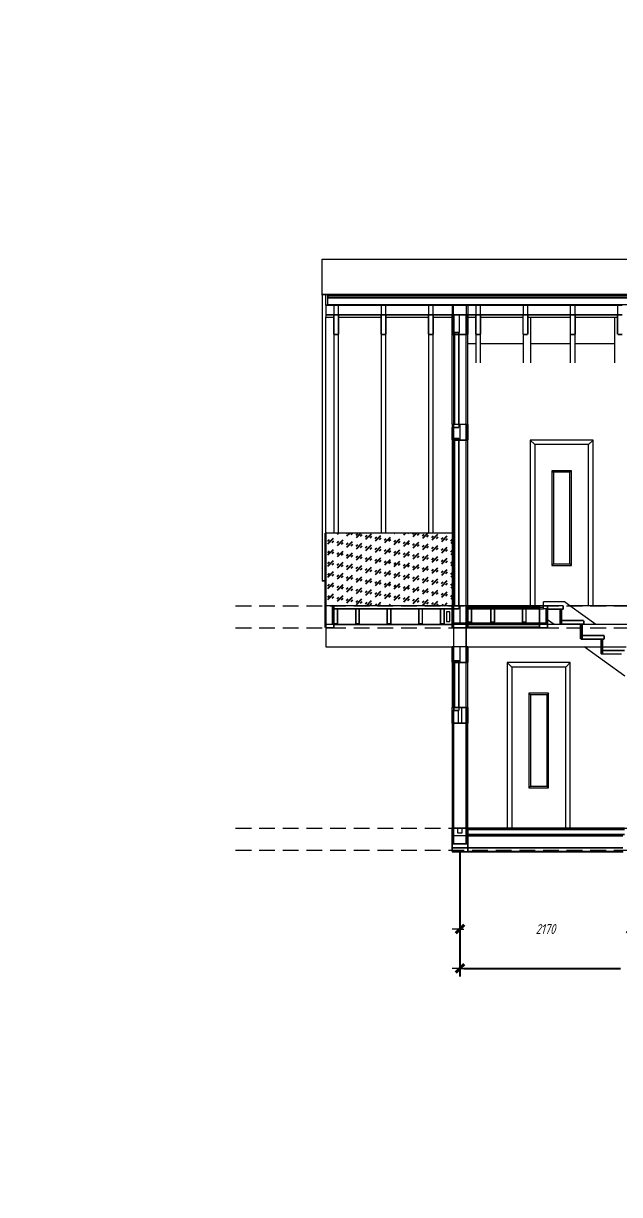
# Model space of a CAD drawing. Header units: millimetres. Extents: x 0 to 6720, y 0 to 297.
# Drawn here: x 5863.4 to 6014.7, y 0 to 297 of the extents above; entities that cross this region are included whole.
import ezdxf

# ---------------------------------------------------------------- set-up
doc = ezdxf.new("R2010")
doc.units = ezdxf.units.MM
for name, pattern in [('K5LT32768', [0]), ('K5LT_BASIC', [0]), ('K5LT_DASHED', [6, 4, -2]), ('K5LT_THIN', [0])]:
    doc.linetypes.add(name, pattern=pattern)
doc.layers.add('Системный слой', color=7, linetype='Continuous')
doc.styles.add('KDIMTEXTSTYLE', font='GOST_AU.SHX', dxfattribs={"width": 0.96, "oblique": 15, "height": 5})
doc.styles.add('KTEXTSTYLE', font='GOST_AU.SHX', dxfattribs={"width": 0.96, "height": 5})
doc.dimstyles.new('KDIMSTYLE (0.02)', dxfattribs={"dimtxt": 5, "dimasz": 1, "dimexe": 2, "dimexo": 0, "dimgap": 1, "dimtad": 1, "dimlfac": 50, "dimtxsty": 'KDIMTEXTSTYLE', "dimsah": 1, "dimcen": 0, "dimdle": 1, "dimadec": 0, "dimazin": 0, "dimtfac": 0.667, "dimtmove": 0, "dimatfit": 3, "dimfxl": 0, "dimtvp": 1, "dimtolj": 1, "dimtzin": 0, "dimarcsym": 0})

# ---------------------------------------------------------------- blocks, each defined once
blk = doc.blocks.new('U94')
at = {"layer": 'Системный слой', "color": 7, "linetype": 'K5LT_THIN', "lineweight": 18}
for p, q in [((6252.66, 92.94), (6252.66, 99.94)), ((6252.66, 99.94), (6264.19, 99.94)), ((6247.42, 92.94), (6254.66, 92.94))]:
    blk.add_line(p, q, dxfattribs=at)
at = {"layer": 'Системный слой', "color": 5, "linetype": 'K5LT_BASIC', "lineweight": 40}
for p, q in [((6249.66, 95.94), (6252.66, 92.94)), ((6252.66, 92.94), (6255.66, 95.94))]:
    blk.add_line(p, q, dxfattribs=at)
blk = doc.blocks.new('U95')
at = {"layer": 'Системный слой', "color": 7, "linetype": 'K5LT_THIN', "lineweight": 18}
for p, q in [((6250.07, 87.34), (6255.99, 87.34)), ((6253.99, 87.34), (6253.99, 80.34)), ((6253.99, 80.34), (6266.83, 80.34))]:
    blk.add_line(p, q, dxfattribs=at)
at = {"layer": 'Системный слой', "color": 5, "linetype": 'K5LT_BASIC', "lineweight": 40}
for p, q in [((6253.99, 87.34), (6250.99, 84.34)), ((6256.99, 84.34), (6253.99, 87.34))]:
    blk.add_line(p, q, dxfattribs=at)
blk = doc.blocks.new('U96')
at = {"layer": 'Системный слой', "color": 7, "linetype": 'K5LT_THIN', "lineweight": 18}
for p, q in [((6252.66, 149.34), (6252.66, 156.34)), ((6252.66, 156.34), (6265.38, 156.34)), ((6247.42, 149.34), (6254.66, 149.34))]:
    blk.add_line(p, q, dxfattribs=at)
at = {"layer": 'Системный слой', "color": 5, "linetype": 'K5LT_BASIC', "lineweight": 40}
for p, q in [((6249.66, 152.34), (6252.66, 149.34)), ((6252.66, 149.34), (6255.66, 152.34))]:
    blk.add_line(p, q, dxfattribs=at)
blk = doc.blocks.new('U97')
at = {"layer": 'Системный слой', "color": 7, "linetype": 'K5LT_THIN', "lineweight": 18}
for p, q in [((6250.07, 143.74), (6255.99, 143.74)), ((6253.99, 143.74), (6253.99, 136.74)), ((6253.99, 136.74), (6266.5, 136.74))]:
    blk.add_line(p, q, dxfattribs=at)
at = {"layer": 'Системный слой', "color": 5, "linetype": 'K5LT_BASIC', "lineweight": 40}
for p, q in [((6253.99, 143.74), (6250.99, 140.74)), ((6256.99, 140.74), (6253.99, 143.74))]:
    blk.add_line(p, q, dxfattribs=at)
blk = doc.blocks.new('U93')
at = {"layer": 'Системный слой', "color": 7, "linetype": 'K5LT_DASHED', "lineweight": 18}
for p, q in [((5917.25, 149.34), (6257.25, 149.34)), ((5917.25, 143.74), (6257.25, 143.74)), ((5917.25, 92.94), (6257.25, 92.94)), ((5917.25, 87.34), (6257.25, 87.34))]:
    blk.add_line(p, q, dxfattribs=at)
at = {"layer": 'Системный слой'}
for name in ['U96', 'U97', 'U94', 'U95']:
    blk.add_blockref(name, (0, 0), dxfattribs=at)
blk = doc.blocks.new('U99')
at = {"layer": 'Системный слой', "color": 7, "linetype": 'K5LT32768', "lineweight": 18}
for p, q in [((5939.18, 237.18), (6200.98, 237.18)), ((5939.18, 228.27), (5939.18, 237.18)), ((5939.18, 228.02), (5939.18, 155.75)), ((5940.18, 225.55), (5940.18, 228.27)), ((5940.68, 228.02), (5940.68, 228.27)), ((5940.68, 225.67), (5940.68, 227.4)), ((5940.18, 223.08), (5940.18, 222.54)), ((5942.18, 225.55), (5942.18, 223.08)), ((5943.38, 223.08), (5943.38, 225.55)), ((5954.18, 225.55), (5954.18, 223.08)), ((5955.38, 223.08), (5955.38, 225.55)), ((5966.18, 225.55), (5966.18, 223.08)), ((5967.38, 223.08), (5967.38, 225.55)), ((5972.18, 225.55), (5972.18, 223.08)), ((5972.58, 223.08), (5972.58, 225.55)), ((5972.7, 218.63), (5972.7, 223.08)), ((5973.94, 223.08), (5973.94, 218.63)), ((5975.78, 225.55), (5975.78, 223.08)), ((5976.18, 225.55), (5976.18, 223.08)), ((5978.18, 225.55), (5978.18, 223.08)), ((5979.38, 223.08), (5979.38, 225.55)), ((5990.18, 225.55), (5990.18, 223.08)), ((5991.38, 223.08), (5991.38, 225.55)), ((6002.18, 225.55), (6002.18, 223.08)), ((6003.38, 223.08), (6003.38, 225.55)), ((6014.18, 225.55), (6014.18, 223.08)), ((5940.18, 222.54), (5942.18, 222.54)), ((5940.18, 167.74), (5940.18, 222.54)), ((5943.38, 222.54), (5954.18, 222.54)), ((5955.38, 222.54), (5966.18, 222.54)), ((5967.38, 222.54), (5972.18, 222.54)), ((5976.18, 222.54), (5978.18, 222.54)), ((5979.38, 222.54), (5990.18, 222.54)), ((5991.38, 222.54), (5992.18, 222.54)), ((5992.18, 215.86), (5992.18, 222.54)), ((5992.18, 222.54), (6002.18, 222.54)), ((6003.38, 222.54), (6013.38, 222.54)), ((6013.38, 222.54), (6013.38, 215.86)), ((6013.38, 222.54), (6014.18, 222.54)), ((5942.18, 218.13), (5942.18, 167.74)), ((5943.38, 167.74), (5943.38, 218.13)), ((5954.18, 218.13), (5954.18, 167.74)), ((5955.38, 167.74), (5955.38, 218.13)), ((5966.18, 218.13), (5966.18, 167.74)), ((5967.38, 167.74), (5967.38, 218.13)), ((5972.18, 195.34), (5972.18, 218.13)), ((5972.58, 218.13), (5972.58, 195.34)), ((5972.7, 218.13), (5972.7, 195.34)), ((5972.78, 218.63), (5972.78, 218.13)), ((5973.86, 218.13), (5973.86, 218.63)), ((5973.94, 195.34), (5973.94, 218.13)), ((5975.78, 195.34), (5975.78, 218.13)), ((5976.18, 215.86), (5976.18, 218.13)), ((5978.18, 218.13), (5978.18, 215.86)), ((5979.38, 215.86), (5979.38, 218.13)), ((5990.18, 218.13), (5990.18, 215.86)), ((6002.18, 218.13), (6002.18, 215.86)), ((6003.38, 215.86), (6003.38, 218.13)), ((5976.18, 215.86), (5978.18, 215.86)), ((5976.18, 195.34), (5976.18, 215.86)), ((5978.18, 215.86), (5978.18, 210.92)), ((5979.38, 215.86), (5990.18, 215.86)), ((5979.38, 210.92), (5979.38, 215.86)), ((5990.18, 215.86), (5990.18, 210.92)), ((5992.18, 215.86), (6002.18, 215.86)), ((5992.18, 210.92), (5992.18, 215.86)), ((6002.18, 215.86), (6002.18, 210.92)), ((6003.38, 215.86), (6013.38, 215.86)), ((6003.38, 210.92), (6003.38, 215.86)), ((6013.38, 215.86), (6013.38, 210.92)), ((5972.18, 195.34), (5972.18, 194.54)), ((5972.18, 195.34), (5972.58, 195.34)), ((5974.18, 195.34), (5974.18, 191.34)), ((5972.58, 191.74), (5972.18, 191.74)), ((5972.18, 191.34), (5972.18, 167.74)), ((5972.7, 191.74), (5972.58, 191.74)), ((5972.58, 191.34), (5972.58, 149.34)), ((5972.7, 191.34), (5972.7, 149.34)), ((5973.94, 149.34), (5973.94, 191.34)), ((5975.78, 149.34), (5975.78, 191.34)), ((5976.18, 149.34), (5976.18, 191.34)), ((5991.98, 191.34), (5991.98, 149.34)), ((6007.98, 191.34), (5991.98, 191.34)), ((5993.14, 190.18), (5991.98, 191.34)), ((6006.82, 190.18), (5993.14, 190.18)), ((5993.14, 190.18), (5993.14, 149.34)), ((6006.82, 190.18), (6007.98, 191.34)), ((6006.82, 149.34), (6006.82, 190.18)), ((6007.98, 149.34), (6007.98, 191.34)), ((6002.48, 183.56), (5997.48, 183.56)), ((5997.48, 183.56), (5997.48, 159.56)), ((5997.48, 183.56), (5997.88, 183.16)), ((5997.88, 183.16), (5997.88, 159.96)), ((6002.08, 183.16), (5997.88, 183.16)), ((6002.48, 183.56), (6002.08, 183.16)), ((6002.08, 159.96), (6002.08, 183.16)), ((6002.48, 159.56), (6002.48, 183.56)), ((5942.18, 167.74), (5940.18, 167.74)), ((5943.38, 167.74), (5942.18, 167.74)), ((5954.18, 167.74), (5943.38, 167.74)), ((5955.38, 167.74), (5954.18, 167.74)), ((5966.18, 167.74), (5955.38, 167.74)), ((5967.38, 167.74), (5966.18, 167.74)), ((5972.18, 167.74), (5967.38, 167.74)), ((5972.18, 167.74), (5972.18, 149.34)), ((5997.48, 159.56), (5997.88, 159.96)), ((5997.48, 159.56), (6002.48, 159.56)), ((5997.88, 159.96), (6002.08, 159.96)), ((6002.48, 159.56), (6002.08, 159.96)), ((5939.18, 155.75), (5939.98, 155.75)), ((5939.18, 155.75), (5939.18, 155.59)), ((5939.98, 155.59), (5939.18, 155.59)), ((5941.78, 149.34), (5941.78, 144.54)), ((5972.18, 149.34), (5972.58, 149.34)), ((5973.94, 148.94), (5974.18, 148.94)), ((5974.18, 149.34), (5974.18, 148.94)), ((5974.18, 148.94), (5974.18, 144.94)), ((5994.38, 148.94), (5995.38, 148.94)), ((5994.38, 148.54), (5995.38, 148.54)), ((6000.71, 150.34), (5995.38, 150.34)), ((5995.38, 149.34), (5995.38, 150.34)), ((5995.38, 148.94), (5995.38, 149.34)), ((5995.38, 148.54), (5995.38, 148.94)), ((5995.98, 148.54), (5995.38, 148.54)), ((5996.38, 148.54), (5995.98, 148.54)), ((5995.98, 148.54), (5995.98, 144.94)), ((6002.08, 149.34), (6000.71, 150.34)), ((6008.67, 144.54), (6002.08, 149.34)), ((6006.82, 149.34), (6002.08, 149.34)), ((6007.98, 149.34), (6006.82, 149.34)), ((6023.78, 149.34), (6007.98, 149.34)), ((5971.58, 147.74), (5970.78, 147.74)), ((5970.78, 147.74), (5970.78, 145.34)), ((5971.58, 145.34), (5971.58, 147.74)), ((5998.04, 144.54), (5996.38, 145.75)), ((5941.78, 144.54), (5940.18, 144.54)), ((5940.18, 143.74), (5940.18, 138.94)), ((5942.18, 144.54), (5941.78, 144.54)), ((5970.78, 145.34), (5971.58, 145.34)), ((5972.58, 144.54), (5972.18, 144.54)), ((5974.18, 144.54), (5972.58, 144.54)), ((5974.18, 144.94), (5974.18, 144.54)), ((5975.78, 144.54), (5974.18, 144.54)), ((5976.18, 144.54), (5975.78, 144.54)), ((5994.38, 144.94), (5976.18, 144.94)), ((5995.98, 144.94), (5994.38, 144.94)), ((5995.98, 144.54), (5994.38, 144.54)), ((5995.98, 144.94), (5995.98, 144.54)), ((5996.38, 144.54), (5995.98, 144.54)), ((5998.04, 144.54), (5996.38, 144.54)), ((6004.78, 144.54), (5998.04, 144.54)), ((6005.18, 144.54), (6004.78, 144.54)), ((6008.67, 144.54), (6005.18, 144.54)), ((6062.58, 144.54), (6008.67, 144.54)), ((5940.18, 138.94), (5972.18, 138.94)), ((5976.18, 138.94), (6005.72, 138.94)), ((6005.72, 138.94), (6009.98, 138.94)), ((6015.98, 131.47), (6005.72, 138.94)), ((6009.98, 138.94), (6010.38, 138.94)), ((6010.38, 138.94), (6016.36, 138.94)), ((5972.58, 135.34), (5972.18, 135.34)), ((5972.18, 134.94), (5972.18, 123.54)), ((5972.7, 135.34), (5972.58, 135.34)), ((5972.58, 134.94), (5972.58, 123.54)), ((5972.7, 134.94), (5972.7, 123.54)), ((5974.18, 135.34), (5973.94, 135.34)), ((5973.94, 123.54), (5973.94, 134.94)), ((5975.78, 123.54), (5975.78, 134.94)), ((5976.18, 123.54), (5976.18, 134.94)), ((5986.18, 134.94), (5986.18, 92.94)), ((6002.18, 134.94), (5986.18, 134.94)), ((5987.34, 133.78), (5986.18, 134.94)), ((6001.02, 133.78), (5987.34, 133.78)), ((5987.34, 133.78), (5987.34, 92.94)), ((6001.02, 133.78), (6002.18, 134.94)), ((6001.02, 92.94), (6001.02, 133.78)), ((6002.18, 92.94), (6002.18, 134.94)), ((5996.68, 127.16), (5991.68, 127.16)), ((5991.68, 127.16), (5991.68, 103.16)), ((5991.68, 127.16), (5992.08, 126.76)), ((5992.08, 126.76), (5992.08, 103.56)), ((5996.28, 126.76), (5992.08, 126.76)), ((5996.68, 127.16), (5996.28, 126.76)), ((5996.28, 103.56), (5996.28, 126.76)), ((5996.68, 103.16), (5996.68, 127.16)), ((5972.18, 123.54), (5972.58, 123.54)), ((5972.18, 122.74), (5972.18, 123.54)), ((5972.7, 122.74), (5972.7, 123.54)), ((5973.78, 119.54), (5973.78, 122.74)), ((5974.58, 123.54), (5974.58, 119.54)), ((5972.18, 119.54), (5972.18, 92.94)), ((5976.18, 92.94), (5976.18, 119.54)), ((5991.68, 103.16), (5992.08, 103.56)), ((5991.68, 103.16), (5996.68, 103.16)), ((5992.08, 103.56), (5996.28, 103.56)), ((5996.68, 103.16), (5996.28, 103.56)), ((5973.58, 92.94), (5973.58, 91.74)), ((5974.78, 91.74), (5974.78, 92.94)), ((5972.58, 90.94), (5972.18, 90.94)), ((5975.78, 90.94), (5972.58, 90.94)), ((5973.58, 91.74), (5974.78, 91.74)), ((5976.18, 90.94), (5975.78, 90.94)), ((5976.18, 86.94), (6015.58, 86.94))]:
    blk.add_line(p, q, dxfattribs=at)
at = {"layer": 'Системный слой', "color": 5, "linetype": 'K5LT_BASIC', "const_width": 0.4}
for points in [[(5939.18, 228.02), (5939.18, 228.27)], [(5939.18, 228.27), (5940.18, 228.27)], [(5940.18, 228.27), (5940.68, 228.27)], [(5940.18, 223.08), (5940.18, 225.55)], [(5940.18, 225.55), (5940.68, 225.55)], [(5940.68, 228.27), (6024.98, 228.27)], [(5940.68, 227.9), (5940.68, 228.02)], [(5940.68, 228.02), (6024.98, 228.02)], [(5940.68, 227.4), (5940.68, 227.9)], [(5940.68, 227.9), (6023.38, 227.9)], [(6023.38, 227.4), (5940.68, 227.4)], [(5940.68, 225.55), (5940.68, 225.67)], [(5940.68, 225.67), (6023.38, 225.67)], [(5940.68, 225.55), (5942.18, 225.55)], [(5942.18, 225.55), (5943.38, 225.55)], [(5943.38, 225.55), (5954.18, 225.55)], [(5954.18, 225.55), (5955.38, 225.55)], [(5955.38, 225.55), (5966.18, 225.55)], [(5966.18, 225.55), (5967.38, 225.55)], [(5967.38, 225.55), (5972.18, 225.55)], [(5972.18, 225.55), (5972.58, 225.55)], [(5972.58, 225.55), (5975.78, 225.55)], [(5975.78, 225.55), (5976.18, 225.55)], [(5976.18, 225.55), (5978.18, 225.55)], [(5978.18, 225.55), (5979.38, 225.55)], [(5979.38, 225.55), (5990.18, 225.55)], [(5990.18, 225.55), (5991.38, 225.55)], [(5991.38, 225.55), (6002.18, 225.55)], [(6002.18, 225.55), (6003.38, 225.55)], [(6003.38, 225.55), (6014.18, 225.55)], [(6014.18, 225.55), (6015.38, 225.55)], [(5942.18, 223.08), (5940.18, 223.08)], [(5942.18, 223.08), (5943.38, 223.08)], [(5942.18, 222.54), (5942.18, 223.08)], [(5943.38, 223.08), (5943.38, 222.54)], [(5954.18, 223.08), (5943.38, 223.08)], [(5954.18, 223.08), (5955.38, 223.08)], [(5954.18, 222.54), (5954.18, 223.08)], [(5955.38, 223.08), (5955.38, 222.54)], [(5966.18, 223.08), (5955.38, 223.08)], [(5966.18, 222.54), (5966.18, 223.08)], [(5966.18, 223.08), (5967.38, 223.08)], [(5967.38, 222.54), (5967.38, 223.08)], [(5972.18, 223.08), (5967.38, 223.08)], [(5972.18, 222.54), (5972.18, 223.08)], [(5972.18, 223.08), (5972.58, 223.08)], [(5972.58, 218.13), (5972.58, 223.08)], [(5972.58, 223.08), (5972.7, 223.08)], [(5972.7, 223.08), (5973.94, 223.08)], [(5973.94, 223.08), (5975.78, 223.08)], [(5975.78, 223.08), (5975.78, 218.13)], [(5975.78, 223.08), (5976.18, 223.08)], [(5976.18, 223.08), (5976.18, 222.54)], [(5978.18, 223.08), (5976.18, 223.08)], [(5978.18, 222.54), (5978.18, 223.08)], [(5978.18, 223.08), (5979.38, 223.08)], [(5979.38, 222.54), (5979.38, 223.08)], [(5990.18, 223.08), (5979.38, 223.08)], [(5990.18, 222.54), (5990.18, 223.08)], [(5990.18, 223.08), (5991.38, 223.08)], [(5991.38, 222.54), (5991.38, 223.08)], [(6002.18, 223.08), (5991.38, 223.08)], [(6002.18, 222.54), (6002.18, 223.08)], [(6002.18, 223.08), (6003.38, 223.08)], [(6003.38, 222.54), (6003.38, 223.08)], [(6014.18, 223.08), (6003.38, 223.08)], [(6014.18, 222.54), (6014.18, 223.08)], [(6014.18, 223.08), (6015.38, 223.08)], [(5942.18, 218.13), (5942.18, 222.54)], [(5943.38, 222.54), (5943.38, 218.13)], [(5954.18, 218.13), (5954.18, 222.54)], [(5955.38, 222.54), (5955.38, 218.13)], [(5966.18, 218.13), (5966.18, 222.54)], [(5967.38, 222.54), (5967.38, 218.13)], [(5972.18, 218.13), (5972.18, 222.54)], [(5976.18, 222.54), (5976.18, 218.13)], [(5978.18, 218.13), (5978.18, 222.54)], [(5979.38, 222.54), (5979.38, 218.13)], [(5990.18, 218.13), (5990.18, 222.54)], [(5991.38, 222.54), (5991.38, 218.13)], [(6002.18, 218.13), (6002.18, 222.54)], [(6003.38, 222.54), (6003.38, 218.13)], [(6014.18, 218.13), (6014.18, 222.54)], [(5943.38, 218.13), (5942.18, 218.13)], [(5955.38, 218.13), (5954.18, 218.13)], [(5967.38, 218.13), (5966.18, 218.13)], [(5972.58, 218.13), (5972.18, 218.13)], [(5972.7, 218.13), (5972.58, 218.13)], [(5972.7, 218.63), (5972.7, 218.13)], [(5972.78, 218.63), (5972.7, 218.63)], [(5972.78, 218.13), (5972.7, 218.13)], [(5973.86, 218.63), (5972.78, 218.63)], [(5972.78, 218.13), (5973.86, 218.13)], [(5972.78, 195.34), (5972.78, 218.13)], [(5973.94, 218.63), (5973.86, 218.63)], [(5973.86, 218.13), (5973.86, 195.34)], [(5973.94, 218.13), (5973.86, 218.13)], [(5973.94, 218.13), (5973.94, 218.63)], [(5975.78, 218.13), (5973.94, 218.13)], [(5976.18, 218.13), (5975.78, 218.13)], [(5979.38, 218.13), (5978.18, 218.13)], [(5991.38, 218.13), (5990.18, 218.13)], [(6003.38, 218.13), (6002.18, 218.13)], [(6015.38, 218.13), (6014.18, 218.13)], [(5972.18, 194.54), (5972.58, 194.54)], [(5972.18, 191.74), (5972.18, 194.54)], [(5972.58, 195.34), (5972.7, 195.34)], [(5972.58, 194.54), (5972.58, 195.34)], [(5972.58, 194.54), (5973.94, 194.54)], [(5972.58, 191.74), (5972.58, 194.54)], [(5972.7, 195.34), (5972.78, 195.34)], [(5973.86, 195.34), (5972.78, 195.34)], [(5973.86, 195.34), (5973.94, 195.34)], [(5973.94, 194.54), (5973.94, 195.34)], [(5973.94, 195.34), (5974.18, 195.34)], [(5974.18, 195.34), (5975.78, 195.34)], [(5975.78, 195.34), (5975.78, 191.34)], [(5975.78, 195.34), (5976.18, 195.34)], [(5976.18, 195.34), (5976.18, 191.34)], [(5972.18, 191.74), (5972.18, 191.34)], [(5972.58, 191.34), (5972.18, 191.34)], [(5972.58, 191.34), (5972.58, 191.74)], [(5972.7, 191.34), (5972.58, 191.34)], [(5972.7, 191.74), (5972.7, 191.34)], [(5973.94, 191.74), (5972.7, 191.74)], [(5972.78, 191.34), (5972.7, 191.34)], [(5972.78, 149.34), (5972.78, 191.34)], [(5972.78, 191.34), (5973.86, 191.34)], [(5973.86, 191.34), (5973.86, 149.34)], [(5973.94, 191.34), (5973.86, 191.34)], [(5973.94, 191.34), (5973.94, 191.74)], [(5974.18, 191.34), (5973.94, 191.34)], [(5975.78, 191.34), (5974.18, 191.34)], [(5976.18, 191.34), (5975.78, 191.34)], [(5939.98, 167.74), (5940.18, 167.74)], [(5939.98, 155.75), (5939.98, 167.74)], [(5940.18, 167.74), (5940.18, 149.34)], [(5939.98, 155.59), (5939.98, 155.75)], [(5939.98, 143.74), (5939.98, 155.59)], [(5941.78, 149.34), (5940.18, 149.34)], [(5940.18, 144.54), (5940.18, 149.34)], [(5941.78, 149.34), (5942.18, 149.34)], [(5942.18, 149.34), (5972.18, 149.34)], [(5942.18, 148.54), (5942.18, 149.34)], [(5942.18, 144.54), (5942.18, 148.54)], [(5942.23, 148.54), (5942.18, 148.54)], [(5942.23, 148.54), (5943.13, 148.54)], [(5942.23, 144.74), (5942.23, 148.54)], [(5943.13, 148.54), (5943.13, 144.74)], [(5947.73, 148.54), (5943.13, 148.54)], [(5947.73, 148.54), (5948.63, 148.54)], [(5947.73, 144.74), (5947.73, 148.54)], [(5948.63, 148.54), (5948.63, 144.74)], [(5955.73, 148.54), (5948.63, 148.54)], [(5955.73, 148.54), (5956.63, 148.54)], [(5955.73, 144.74), (5955.73, 148.54)], [(5956.63, 148.54), (5956.63, 144.74)], [(5963.73, 148.54), (5956.63, 148.54)], [(5963.73, 148.54), (5964.63, 148.54)], [(5963.73, 144.74), (5963.73, 148.54)], [(5964.63, 148.54), (5964.63, 144.74)], [(5969.23, 148.54), (5964.63, 148.54)], [(5969.23, 148.54), (5970.13, 148.54)], [(5969.23, 144.74), (5969.23, 148.54)], [(5970.13, 148.54), (5970.13, 144.74)], [(5970.18, 148.54), (5970.13, 148.54)], [(5970.18, 148.54), (5972.18, 148.54)], [(5970.18, 144.54), (5970.18, 148.54)], [(5972.18, 149.34), (5972.18, 148.54)], [(5972.18, 148.54), (5972.18, 144.54)], [(5972.18, 148.54), (5972.58, 148.54)], [(5972.58, 148.54), (5972.58, 149.34)], [(5972.58, 149.34), (5972.7, 149.34)], [(5972.58, 144.94), (5972.58, 148.54)], [(5972.58, 148.54), (5973.94, 148.54)], [(5972.7, 149.34), (5972.78, 149.34)], [(5973.86, 149.34), (5972.78, 149.34)], [(5973.86, 149.34), (5973.94, 149.34)], [(5973.94, 149.34), (5974.18, 149.34)], [(5973.94, 148.94), (5973.94, 149.34)], [(5973.94, 148.54), (5973.94, 148.94)], [(5975.78, 149.34), (5974.18, 149.34)], [(5975.78, 149.34), (5975.78, 144.94)], [(5975.78, 149.34), (5976.18, 149.34)], [(5976.18, 148.94), (5976.18, 149.34)], [(5976.18, 149.34), (5991.98, 149.34)], [(5976.18, 148.54), (5976.18, 148.94)], [(5976.18, 148.94), (5976.23, 148.94)], [(5976.23, 148.54), (5976.18, 148.54)], [(5976.18, 144.94), (5976.18, 148.54)], [(5976.23, 148.94), (5977.13, 148.94)], [(5976.23, 148.54), (5976.23, 148.94)], [(5976.23, 145.14), (5976.23, 148.54)], [(5977.13, 148.54), (5976.23, 148.54)], [(5977.13, 148.94), (5977.13, 148.54)], [(5977.13, 148.94), (5982.03, 148.94)], [(5977.13, 148.54), (5977.13, 145.14)], [(5982.03, 148.54), (5977.13, 148.54)], [(5982.03, 148.94), (5982.93, 148.94)], [(5982.03, 148.54), (5982.03, 148.94)], [(5982.03, 145.14), (5982.03, 148.54)], [(5982.93, 148.54), (5982.03, 148.54)], [(5982.93, 148.94), (5982.93, 148.54)], [(5982.93, 148.94), (5990.03, 148.94)], [(5982.93, 148.54), (5982.93, 145.14)], [(5990.03, 148.54), (5982.93, 148.54)], [(5990.03, 148.94), (5990.93, 148.94)], [(5990.03, 148.54), (5990.03, 148.94)], [(5990.03, 145.14), (5990.03, 148.54)], [(5990.93, 148.54), (5990.03, 148.54)], [(5990.93, 148.94), (5990.93, 148.54)], [(5990.93, 148.94), (5994.38, 148.94)], [(5990.93, 148.54), (5990.93, 145.14)], [(5994.38, 148.54), (5990.93, 148.54)], [(5993.14, 149.34), (5991.98, 149.34)], [(5993.14, 149.34), (5994.38, 149.34)], [(5994.38, 149.34), (5994.38, 148.94)], [(5995.38, 149.34), (5994.38, 149.34)], [(5994.38, 148.94), (5994.38, 148.54)], [(5994.38, 144.94), (5994.38, 148.54)], [(5995.38, 149.34), (5996.38, 149.34)], [(5996.38, 149.34), (6000.38, 149.34)], [(5996.38, 148.54), (5996.38, 149.34)], [(5996.38, 148.44), (5996.38, 148.54)], [(5999.58, 148.44), (5996.38, 148.44)], [(5996.38, 145.75), (5996.38, 148.44)], [(5999.58, 148.44), (5999.98, 148.44)], [(5999.58, 144.66), (5999.58, 148.44)], [(5999.98, 148.44), (5999.98, 145.56)], [(6000.38, 148.44), (5999.98, 148.44)], [(6000.38, 149.34), (6000.38, 148.44)], [(5996.38, 144.54), (5996.38, 145.75)], [(5999.98, 145.56), (6005.58, 145.56)], [(5999.98, 144.66), (5999.98, 145.56)], [(6005.58, 145.56), (6005.58, 144.66)], [(5940.18, 143.74), (5939.98, 143.74)], [(5940.18, 144.54), (5940.18, 143.74)], [(5942.18, 143.74), (5940.18, 143.74)], [(5942.18, 143.74), (5942.18, 144.54)], [(5970.18, 144.54), (5942.18, 144.54)], [(5943.13, 144.74), (5942.23, 144.74)], [(5948.63, 144.74), (5947.73, 144.74)], [(5956.63, 144.74), (5955.73, 144.74)], [(5964.63, 144.74), (5963.73, 144.74)], [(5970.13, 144.74), (5969.23, 144.74)], [(5972.18, 144.54), (5970.18, 144.54)], [(5972.18, 143.74), (5972.18, 144.54)], [(5972.58, 143.74), (5972.18, 143.74)], [(5972.58, 144.94), (5974.18, 144.94)], [(5972.58, 144.54), (5972.58, 144.94)], [(5972.58, 143.74), (5972.58, 144.54)], [(5975.78, 143.74), (5972.58, 143.74)], [(5972.58, 138.94), (5972.58, 143.74)], [(5974.18, 144.94), (5975.78, 144.94)], [(5975.78, 144.94), (5975.78, 144.54)], [(5975.78, 144.54), (5975.78, 143.74)], [(5975.78, 143.74), (5975.78, 138.94)], [(5976.18, 143.74), (5975.78, 143.74)], [(5976.18, 144.54), (5976.18, 144.94)], [(5976.18, 143.94), (5976.18, 144.54)], [(5976.18, 144.54), (5994.38, 144.54)], [(5976.18, 143.74), (5976.18, 143.94)], [(5976.18, 143.94), (5994.38, 143.94)], [(5994.38, 143.74), (5976.18, 143.74)], [(5977.13, 145.14), (5976.23, 145.14)], [(5982.93, 145.14), (5982.03, 145.14)], [(5990.93, 145.14), (5990.03, 145.14)], [(5994.38, 144.54), (5994.38, 144.94)], [(5994.38, 144.54), (5994.38, 143.94)], [(5994.38, 143.94), (5994.38, 143.74)], [(5996.38, 143.74), (5994.38, 143.74)], [(5996.38, 143.74), (5996.38, 144.54)], [(5999.98, 144.66), (5999.58, 144.66)], [(6004.78, 144.66), (5999.98, 144.66)], [(6004.78, 144.66), (6005.18, 144.66)], [(6004.78, 144.54), (6004.78, 144.66)], [(6004.78, 140.87), (6004.78, 144.54)], [(6005.18, 144.54), (6005.18, 144.66)], [(6005.58, 144.66), (6005.18, 144.66)], [(6005.18, 144.54), (6005.18, 141.77)], [(6005.18, 140.87), (6004.78, 140.87)], [(6005.18, 141.77), (6010.78, 141.77)], [(6005.18, 140.87), (6005.18, 141.77)], [(6009.98, 140.87), (6005.18, 140.87)], [(6009.98, 140.87), (6010.38, 140.87)], [(6009.98, 138.94), (6009.98, 140.87)], [(6010.78, 140.87), (6010.38, 140.87)], [(6010.38, 140.87), (6010.38, 138.94)], [(6010.78, 141.77), (6010.78, 140.87)], [(5972.18, 138.94), (5972.58, 138.94)], [(5972.18, 135.34), (5972.18, 138.94)], [(5972.58, 138.94), (5972.58, 135.34)], [(5972.58, 138.94), (5974.18, 138.94)], [(5974.18, 138.94), (5974.18, 135.34)], [(5974.18, 138.94), (5975.78, 138.94)], [(5975.78, 138.94), (5975.78, 134.94)], [(5975.78, 138.94), (5976.18, 138.94)], [(5976.18, 138.94), (5976.18, 134.94)], [(6009.98, 137.08), (6009.98, 138.94)], [(6010.38, 137.08), (6009.98, 137.08)], [(6010.38, 137.98), (6010.38, 138.94)], [(6010.38, 137.98), (6015.98, 137.98)], [(6010.38, 137.08), (6010.38, 137.98)], [(6015.18, 137.08), (6010.38, 137.08)], [(5972.18, 134.94), (5972.18, 135.34)], [(5972.58, 134.94), (5972.18, 134.94)], [(5972.58, 134.94), (5972.58, 135.34)], [(5972.7, 134.94), (5972.58, 134.94)], [(5972.7, 135.34), (5972.7, 134.94)], [(5973.94, 135.34), (5972.7, 135.34)], [(5972.78, 134.94), (5972.7, 134.94)], [(5972.78, 123.54), (5972.78, 134.94)], [(5972.78, 134.94), (5973.86, 134.94)], [(5973.86, 134.94), (5973.86, 123.54)], [(5973.94, 134.94), (5973.86, 134.94)], [(5973.94, 134.94), (5973.94, 135.34)], [(5974.18, 134.94), (5973.94, 134.94)], [(5974.18, 135.34), (5974.18, 134.94)], [(5975.78, 134.94), (5974.18, 134.94)], [(5976.18, 134.94), (5975.78, 134.94)], [(5972.18, 119.54), (5972.18, 122.74)], [(5972.18, 122.74), (5972.58, 122.74)], [(5972.58, 123.54), (5972.7, 123.54)], [(5972.58, 122.74), (5972.58, 123.54)], [(5972.58, 122.74), (5972.7, 122.74)], [(5972.58, 119.54), (5972.58, 122.74)], [(5972.7, 123.54), (5972.78, 123.54)], [(5973.78, 122.74), (5972.7, 122.74)], [(5973.86, 123.54), (5972.78, 123.54)], [(5973.78, 122.74), (5973.94, 122.74)], [(5973.86, 123.54), (5973.94, 123.54)], [(5973.94, 122.74), (5973.94, 123.54)], [(5973.94, 123.54), (5974.58, 123.54)], [(5974.58, 123.54), (5975.78, 123.54)], [(5975.78, 123.54), (5976.18, 123.54)], [(5975.78, 123.54), (5975.78, 119.54)], [(5976.18, 123.54), (5976.18, 119.54)], [(5972.58, 119.54), (5972.18, 119.54)], [(5972.58, 92.94), (5972.58, 119.54)], [(5973.78, 119.54), (5972.58, 119.54)], [(5974.58, 119.54), (5973.78, 119.54)], [(5975.78, 119.54), (5974.58, 119.54)], [(5976.18, 119.54), (5975.78, 119.54)], [(5975.78, 119.54), (5975.78, 92.94)], [(5972.18, 90.94), (5972.18, 92.94)], [(5972.18, 92.94), (5972.58, 92.94)], [(5972.58, 92.94), (5973.58, 92.94)], [(5972.58, 90.94), (5972.58, 92.94)], [(5973.58, 92.94), (5974.78, 92.94)], [(5974.78, 92.94), (5975.78, 92.94)], [(5975.78, 90.94), (5975.78, 92.94)], [(5975.78, 92.94), (5976.18, 92.94)], [(5976.18, 92.74), (5976.18, 92.94)], [(5986.18, 92.94), (5976.18, 92.94)], [(5976.18, 92.54), (5976.18, 92.74)], [(5976.18, 92.74), (6015.98, 92.74)], [(5976.18, 91.34), (5976.18, 92.54)], [(5976.18, 92.54), (6015.98, 92.54)], [(5987.34, 92.94), (5986.18, 92.94)], [(6001.02, 92.94), (5987.34, 92.94)], [(6001.02, 92.94), (6002.18, 92.94)], [(6015.98, 92.94), (6002.18, 92.94)], [(5972.18, 90.94), (5972.18, 88.94)], [(5972.18, 87.94), (5972.18, 88.94)], [(5972.18, 88.94), (5972.58, 88.94)], [(5972.58, 88.94), (5972.58, 90.94)], [(5975.78, 88.94), (5972.58, 88.94)], [(5975.78, 90.94), (5975.78, 88.94)], [(5975.78, 88.94), (5976.18, 88.94)], [(5976.18, 90.94), (5976.18, 91.34)], [(6015.98, 91.34), (5976.18, 91.34)], [(5976.18, 90.94), (6015.58, 90.94)], [(5976.18, 90.94), (5976.18, 88.94)], [(5976.18, 88.94), (5976.18, 87.94)], [(5976.18, 87.94), (5972.18, 87.94)], [(5972.18, 86.94), (5972.18, 87.94)], [(5976.18, 86.94), (5972.18, 86.94)], [(5976.18, 87.94), (5976.18, 87.04)], [(6015.58, 87.94), (5976.18, 87.94)], [(6015.58, 87.04), (5976.18, 87.04)], [(5976.18, 86.94), (5976.18, 87.04)]]:
    blk.add_lwpolyline(points, dxfattribs=at)
blk = doc.blocks.new('KDIMARROW_03')
at = {"layer": 'Системный слой', "color": 0, "linetype": 'K5LT_BASIC', "lineweight": 40}
blk.add_line((-1.06, -1.06), (1.06, 1.06), dxfattribs=at)
at = {"layer": 'Системный слой', "color": 0, "linetype": 'K5LT_THIN', "lineweight": 18}
for q in [(-1, 0), (2, 0)]:
    blk.add_line((0, 0), q, dxfattribs=at)

msp = doc.modelspace()

# ---------------------------------------------------------------- hatches: boundary and pattern name
at = {"layer": 'Системный слой'}
h = msp.add_hatch(dxfattribs=at)
h.set_pattern_fill('', angle=45, style=0, pattern_type=0)
h.set_pattern_definition([(45, (0, 0), (2e-16, 2.8284271), [2, -1.4]), (45, (1.0607, 0.3536), (2e-16, 2.8284271), [0.6, -2.8]), (45, (-0.0707, 0.6364), (2e-16, 2.8284271), [0.6, -2.8])])
h.paths.add_polyline_path([(5954.18008, 167.74244), (5943.38008, 167.74244), (5942.18008, 167.74244), (5940.18, 167.74244), (5940.18, 149.34244), (5941.78, 149.34244), (5942.18, 149.34244), (5972.18, 149.34244), (5972.18, 167.74244), (5967.38008, 167.74244), (5966.18008, 167.74244), (5955.38008, 167.74244)])

# ---------------------------------------------------------------- block references
for name in ['U99', 'U93']:
    msp.add_blockref(name, (0, 0), dxfattribs=at)

# ---------------------------------------------------------------- dimensions: what is measured, and where the dimension line sits
at = {"layer": 'Системный слой', "color": 7}
for base, p2, location in [((6017.58, 67.34244), (6017.58, 87.34244), (5995.88, 67.34244)), ((6165.98, 57.34244), (6165.98, 87.34244), (6070.08, 57.34244))]:
    msp.add_linear_dim(base=base, p1=(5974.18, 87.34244), p2=p2, location=location, dimstyle='KDIMSTYLE (0.02)', override={"dimexo": 0, "dimpost": '\\H2.5;\\W0.965;\\Q15;<>', "dimblk1": 'KDIMARROW_03', "dimblk2": 'KDIMARROW_03', "dimse1": 0, "dimse2": 0, "dimclrt": 7, "dimtolj": 1}, dxfattribs=at).render()

doc.saveas('drawing.dxf')
